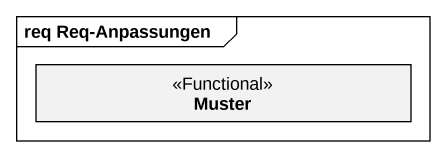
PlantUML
@startuml
mainframe req Req-Anpassungen
hide circle
hide empty members
class Muster <<Functional>>
@enduml
